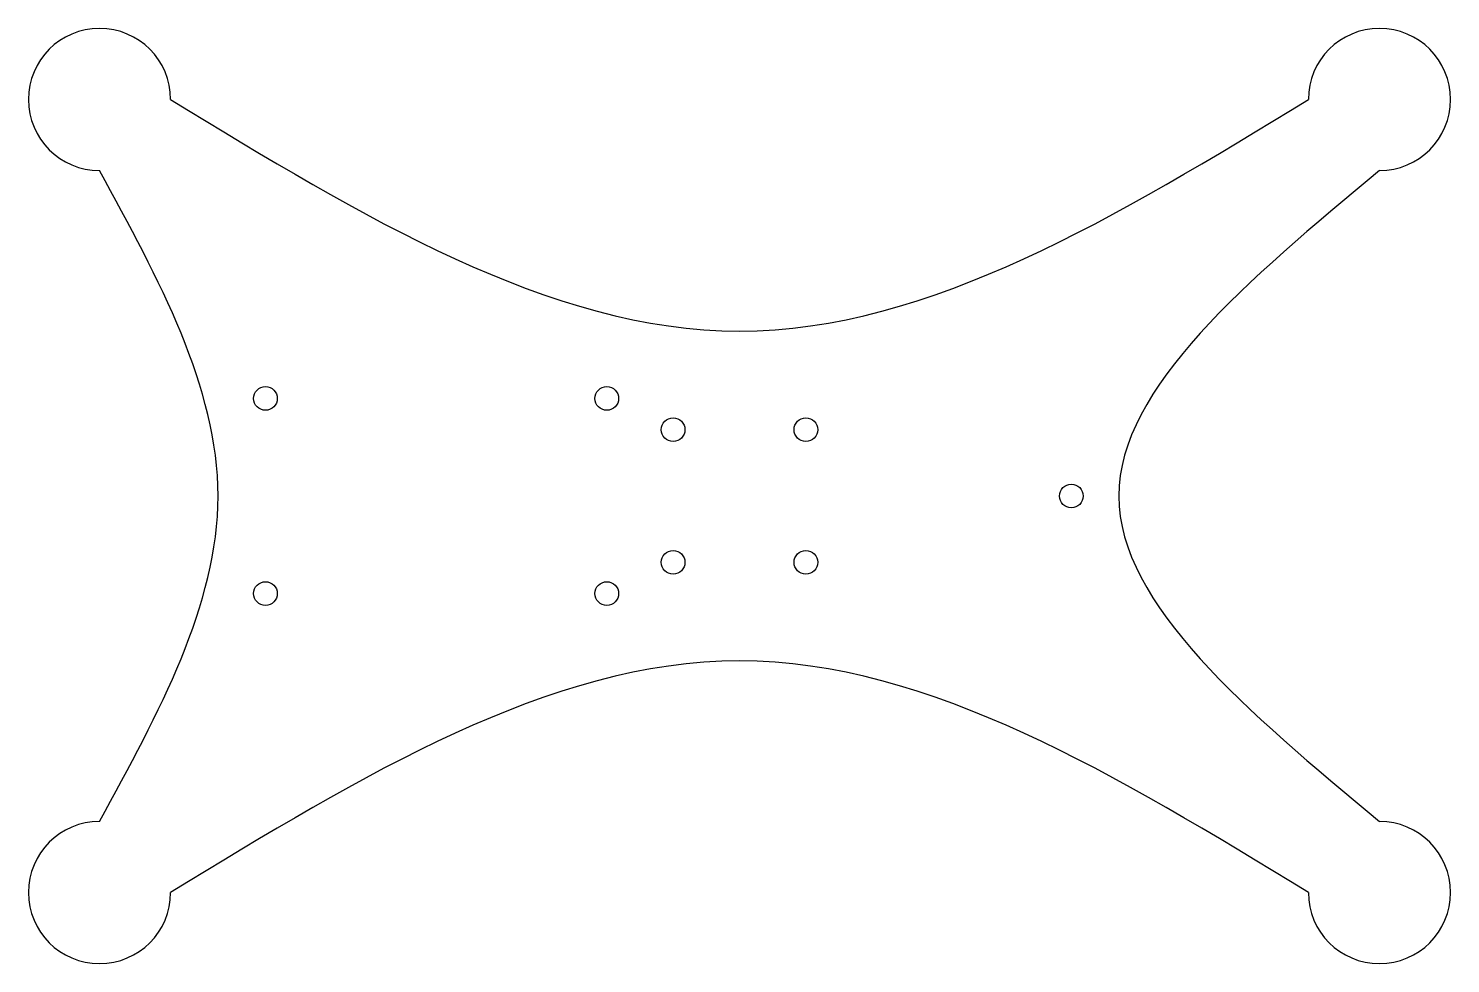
# Model space of a CAD drawing. Extents: x -0.56 to 6.94, y -4.38 to 0.55.
import ezdxf

# ---------------------------------------------------------------- set-up
doc = ezdxf.new("R2010")
doc.units = 0
doc.header["$MEASUREMENT"] = 0
doc.layers.get('0').update_dxf_attribs({"color": 253, "linetype": 'CONTINUOUS'})

msp = doc.modelspace()

# ---------------------------------------------------------------- linework, layer by layer
at = {"color": 38}
for centre in [(0.69, -1.4025), (2.49, -1.4025), (2.84, -1.5675), (3.54, -1.5675), (4.94, -1.9175), (2.84, -2.2675), (3.54, -2.2675), (0.69, -2.4325), (2.49, -2.4325)]:
    msp.add_circle(centre, 0.0625, dxfattribs=at)
for centre, start, end in [((-0.185, 0.175), 360, 270), ((6.565, 0.175), 270, 180), ((-0.185, -4.01), 90, 0), ((6.565, -4.01), 180, 90)]:
    msp.add_arc(centre, 0.375, start, end, dxfattribs=at)
for points in [[(0.19, 0.175), (1.19, -0.43625), (3.19, -1.65875), (5.19, -0.43625), (6.19, 0.175)], [(-0.185, -3.635), (0.1275, -3.0625), (0.7525, -1.9175), (0.1275, -0.7725), (-0.185, -0.2)], [(6.565, -0.2), (5.8775, -0.7725), (4.5025, -1.9175), (5.8775, -3.0625), (6.565, -3.635)], [(6.19, -4.01), (5.19, -3.39875), (3.19, -2.17625), (1.19, -3.39875), (0.19, -4.01)]]:
    msp.add_open_spline(points, degree=3, dxfattribs=at)

doc.saveas('drawing.dxf')
